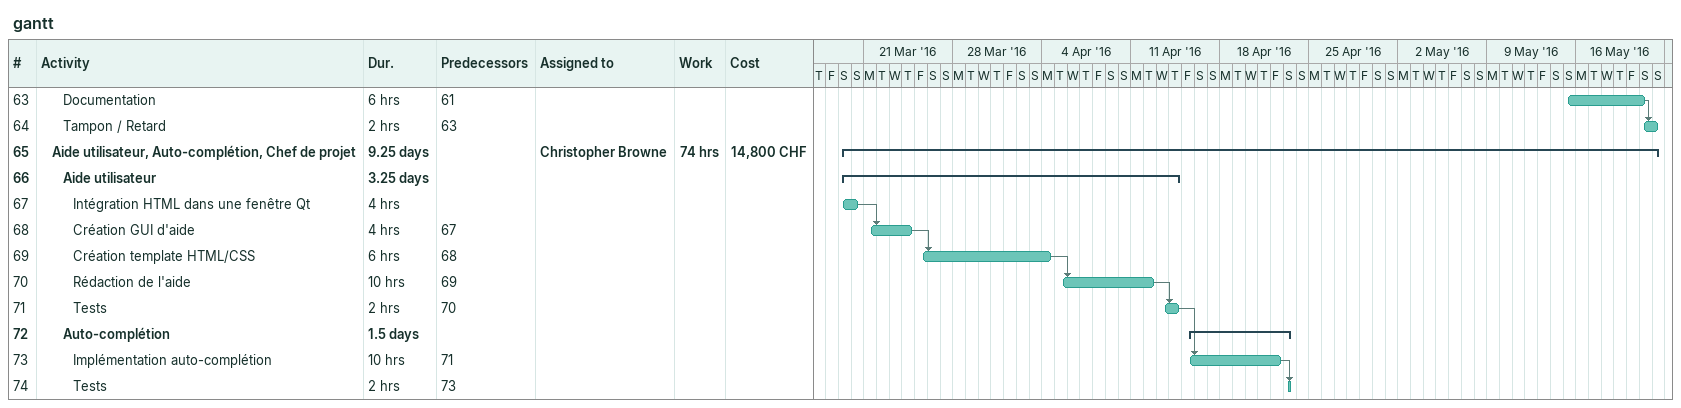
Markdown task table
gantt

| ID | Level | Task | Duration | Start | Finish | Predecessors | Resources | Work (h) | Cost (CHF) |
|---|---|---|---|---|---|---|---|---|---|
| 63 | 3 | Documentation | 6h | 2016-05-15 | 2016-05-21 | 61 |  |  |  |
| 64 | 3 | Tampon / Retard | 2h | 2016-05-21 | 2016-05-22 | 63 |  |  |  |
| 65 | 2 | **Aide utilisateur, Auto-complétion, Chef de projet** | 9.25d | 2016-03-19 | 2016-05-22 |  | Christopher Browne | 74 | 14800 |
| 66 | 3 | **Aide utilisateur** | 3.25d | 2016-03-19 | 2016-04-14 |  |  |  |  |
| 67 | 4 | Intégration HTML dans une fenêtre Qt | 4h | 2016-03-19 | 2016-03-20 |  |  |  |  |
| 68 | 4 | Création GUI d'aide | 4h | 2016-03-21 | 2016-03-24 | 67 |  |  |  |
| 69 | 4 | Création template HTML/CSS | 6h | 2016-03-25 | 2016-04-04 | 68 |  |  |  |
| 70 | 4 | Rédaction de l'aide | 10h | 2016-04-05 | 2016-04-12 | 69 |  |  |  |
| 71 | 4 | Tests | 2h | 2016-04-13 | 2016-04-14 | 70 |  |  |  |
| 72 | 3 | **Auto-complétion** | 1.5d | 2016-04-15 | 2016-04-23 |  |  |  |  |
| 73 | 4 | Implémentation auto-complétion | 10h | 2016-04-15 | 2016-04-22 | 71 |  |  |  |
| 74 | 4 | Tests | 2h | 2016-04-23 | 2016-04-23 | 73 |  |  |  |
